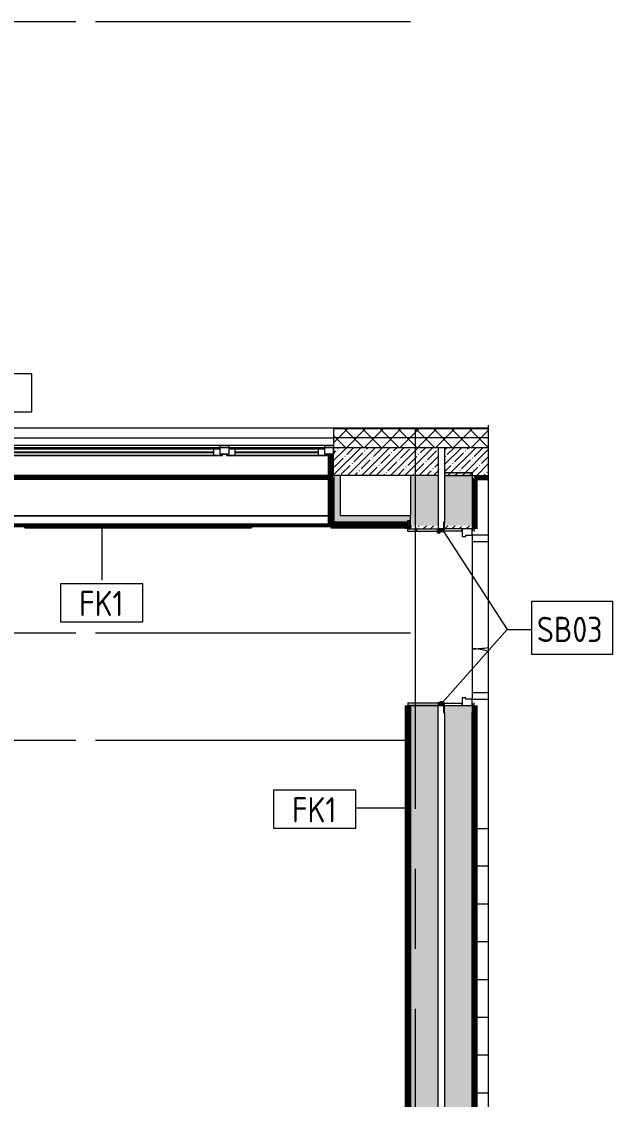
# Model space of a CAD drawing. Header units: millimetres. Extents: x -3245 to 186632, y -8553 to 29000.
# Drawn here: x 35184 to 39874, y 18450 to 27000 of the extents above; entities that cross this region are included whole.
import ezdxf

# ---------------------------------------------------------------- set-up
doc = ezdxf.new("R2010")
doc.units = ezdxf.units.MM
doc.linetypes.add('Осевая', pattern=[3175, 635, -476.25, 1587.5, -476.25])
for name, color, linetype, lineweight in [('A-DETL', 7, 'Continuous', 9), ('A-DETL-GENF', 7, 'Continuous', 9), ('A-DOOR', 7, 'Continuous', 9), ('A-DOOR-1', 7, 'Continuous', 13), ('A-DOOR-FRAM', 7, 'Continuous', 13), ('A-GLAZ', 7, 'Continuous', 9), ('A-GLAZ-1', 7, 'Continuous', 13), ('A-WALL', 7, 'Continuous', 9), ('A-WALL-IDEN', 7, 'Continuous', 9), ('I-WALL', 7, 'Continuous', 9), ('S-STRS-1', 7, 'Continuous', 9), ('Знаки', 7, 'Continuous', 9), ('Оси', 7, 'Continuous', 9), ('Оси-2', 7, 'Осевая', 9)]:
    doc.layers.add(name, color=color, linetype=linetype, lineweight=lineweight)
for name, color, linetype, lineweight, true_color in [('A-DETL-GENF-1', 1, 'Continuous', 9, 0xff0000), ('A-WALL-1', 7, 'Continuous', 9, 0xc0c0c0), ('A-WALL-2', 5, 'Continuous', 9, 0x0000ff), ('A-WALL-4', 7, 'Continuous', 9, 0xff80c0), ('G-ANNO-TEXT-1', 7, 'Continuous', 9, 0x3c3c3c), ('I-WALL-10', 7, 'Continuous', 80, 0xff80c0), ('I-WALL-11', 7, 'Continuous', 53, 0xff80c0), ('I-WALL-22', 5, 'Continuous', 50, 0x0000ff), ('I-WALL-23', 7, 'Continuous', 80, 0xffd2ff), ('I-WALL-5', 7, 'Continuous', 9, 0xc0c0c0), ('I-WALL-9', 5, 'Continuous', 53, 0x0000ff), ('S-WALL-ANLY', 7, 'Continuous', 13, 0x008040), ('S-WALL-ANLY-1', 7, 'Continuous', 5, 0x008040), ('Знаки-1', 7, 'Continuous', 9, 0xdfdfdf), ('Знаки-2', 9, 'Continuous', 9, 0x808080)]:
    doc.layers.add(name, color=color, linetype=linetype, lineweight=lineweight, true_color=true_color)
doc.styles.add('GOST Common', font='GOST_Common.ttf', dxfattribs={"width": 0.9, "height": 200})
pattern_1 = [(45, (0, 0), (-57.02463, 57.02463), []), (45, (57.025, 0), (-57.02463, 57.02463), [100.806, -20.161, 3.353, -16.808])]
pattern_2 = [(0, (0, 0), (121.92, 30.48), [10.058, -81.382, 10.058, -81.382, -487.68]), (0, (0, 0), (121.92, 30.48), [-182.88, 10.058, -172.822, 10.058, -81.382, -213.36]), (0, (0, 0), (121.92, 30.48), [-457.2, 10.058, -50.902, 10.058, -142.342]), (120, (45.72, 15.24), (-87.356454, 90.345817), [10.058, -81.382, 10.058, -81.382, -487.68]), (120, (45.72, 15.24), (-87.356454, 90.345817), [-182.88, 10.058, -172.822, 10.058, -81.382, -213.36]), (120, (45.72, 15.24), (-87.356454, 90.345817), [-457.2, 10.058, -50.902, 10.058, -142.342]), (240, (60.96, 76.2), (-34.563546, -120.825817), [10.058, -81.382, 10.058, -81.382, -487.68]), (240, (60.96, 76.2), (-34.563546, -120.825817), [-182.88, 10.058, -172.822, 10.058, -81.382, -213.36]), (240, (60.96, 76.2), (-34.563546, -120.825817), [-457.2, 10.058, -50.902, 10.058, -142.342])]
pattern_3 = [(45, (0, 0), (-106.066, 106.066), []), (135, (0, 0), (-106.066, -106.066), [])]

# ---------------------------------------------------------------- blocks, each defined once
blk = doc.blocks.new('120_Окно_СКБ_2Ст - 120_Окно_СКБ_2Ст 3100х2500 _мал_створка слева_ 2-V39-План отделки стен 2 этажа в осях 1-12')
at = {"layer": 'A-GLAZ'}
for p, q in [((1550, -57), (-1550, -57)), ((-1549.8, -127), (-1500, -127)), ((-1430, -107), (600, -107)), ((600, -117), (-1430, -117)), ((670, -127), (700, -127)), ((770, -107), (1430, -107)), ((1430, -117), (770, -117)), ((1500, -127), (1530, -127))]:
    blk.add_line(p, q, dxfattribs=at)
at = {"layer": 'A-GLAZ-1'}
for p, q in [((-1550, -127), (-1550, -57)), ((-1550, -57), (-1480, -57)), ((-1480, -57), (-1480, -127)), ((650, -127), (650, -57)), ((650, -57), (720, -57)), ((720, -57), (720, -127)), ((1480, -127), (1480, -57)), ((1480, -57), (1550, -57)), ((1550, -57), (1550, -127)), ((-1480, -127), (-1550, -127)), ((-1480, -127), (-1500, -127)), ((-1500, -127), (-1500, -137)), ((-1500, -137), (670, -137)), ((670, -137), (-1500, -137)), ((650, -87), (-1480, -87)), ((-1480, -87), (-1480, -127)), ((-1430, -137), (-1430, -87)), ((600, -137), (600, -87)), ((650, -127), (650, -87)), ((720, -127), (650, -127)), ((670, -127), (650, -127)), ((670, -137), (670, -127)), ((720, -127), (700, -127)), ((700, -127), (700, -137)), ((700, -137), (1500, -137)), ((1500, -137), (700, -137)), ((1480, -87), (720, -87)), ((720, -87), (720, -127)), ((770, -137), (770, -87)), ((1430, -137), (1430, -87)), ((1480, -127), (1480, -87)), ((1550, -127), (1480, -127)), ((1500, -127), (1480, -127)), ((1500, -137), (1500, -127))]:
    blk.add_line(p, q, dxfattribs=at)
blk = doc.blocks.new('110_Дверь_СКБ_2Ст - Д-1 Лестничная клетка EIS60-V62-План отделки стен 2 этажа в осях 1-12')
at = {"layer": 'A-DOOR'}
for centre, radius, start, end in [((-637.5, 110), 900, 0, 8.15426), ((662.5, 110), 400, 161.31133, 180)]:
    blk.add_arc(centre, radius, start, end, dxfattribs=at)
at = {"layer": 'A-DOOR-1'}
for p, q in [((-637.5, 237.7), (-637.5, 110)), ((-587.5, 110), (-587.5, 237.7)), ((612.5, 237.7), (612.5, 110)), ((662.5, 110), (662.5, 237.7)), ((-637.5, 110), (-587.5, 110)), ((612.5, 110), (662.5, 110))]:
    blk.add_line(p, q, dxfattribs=at)
at = {"layer": 'A-DOOR-FRAM'}
for p, q in [((-672.5, 118), (-742.5, 118)), ((-742.5, 118), (-742.5, 110)), ((-742.5, 110), (-672.5, 110)), ((-637.5, 110), (-687.5, 110)), ((-687.5, 110), (-687.5, 30)), ((-672.5, 110), (-672.5, 118)), ((-637.5, 60), (-637.5, 110)), ((662.5, 110), (662.5, 60)), ((712.5, 110), (662.5, 110)), ((767.5, 118), (697.5, 118)), ((697.5, 118), (697.5, 110)), ((697.5, 110), (767.5, 110)), ((712.5, 30), (712.5, 110)), ((767.5, 110), (767.5, 118)), ((-687.5, 30), (-627.5, 30)), ((-672.5, 30), (-687.5, 30)), ((-687.5, 30), (-687.5, -110)), ((-672.5, -110), (-672.5, 30)), ((-627.5, 60), (-637.5, 60)), ((-627.5, 30), (-627.5, 60)), ((662.5, 60), (652.5, 60)), ((652.5, 60), (652.5, 30)), ((652.5, 30), (712.5, 30)), ((712.5, 30), (697.5, 30)), ((697.5, 30), (697.5, -110)), ((712.5, -110), (712.5, 30)), ((-687.5, -110), (-742.5, -110)), ((-742.5, -110), (-742.5, -118)), ((-742.5, -118), (-687.5, -118)), ((767.5, -110), (713.5, -110)), ((713.5, -118), (767.5, -118)), ((767.5, -118), (767.5, -110))]:
    blk.add_line(p, q, dxfattribs=at)
blk = doc.blocks.new('Съемный металлический экран с перфорацией - E1-V80-План отделки стен 2 этажа в осях 1-12')
at = {"layer": 'Знаки'}
h = blk.add_hatch(dxfattribs=at)
h.set_pattern_fill('FP_95', color=256, style=0, pattern_type=2)
h.set_pattern_definition([(180, (36991.406, 23003), (-6e-15, -50.8), [13.612, -74.376]), (240, (36966.006, 22996.194), (43.99409, -25.4), [13.612, -74.376]), (300, (36959.2, 22970.794), (43.99409, 25.4), [13.612, -74.376]), (210, (36977.79, 23003), (-9e-05, -101.59984), [13.612, -87.988]), (210, (37003.19, 22959.01), (-9e-05, -101.59984), [13.612, -87.988]), (330, (36991.41, 23003), (87.98809, 50.79984), [13.612, -87.988]), (330, (36966.01, 22959.01), (87.98809, 50.79984), [13.612, -87.988]), (270, (36959.2, 22984.41), (87.988, -50.8), [13.612, -87.988]), (270, (37010, 22984.41), (87.988, -50.8), [13.612, -87.988])])
h.paths.add_polyline_path([(0, 20), (0, 0), (1800, 0), (1800, 20), (594.1, 20)])
at = {"layer": 'Знаки-1'}
for p, q in [((0, 0), (0, 20)), ((0, 20), (1800, 20)), ((1800, 0), (0, 0)), ((1800, 20), (1800, 0))]:
    blk.add_line(p, q, dxfattribs=at)
at = {"layer": 'Знаки-2'}
for p, q in [((1800, 20), (0, 20)), ((0, 20), (0, 0)), ((0, 0), (1800, 0)), ((1800, 0), (1800, 20))]:
    blk.add_line(p, q, dxfattribs=at)
blk = doc.blocks.new('Зашивка приборов отопления22 - Зашивка приборов отопления-33321747-План отделки стен 2 этажа в осях 1-12')
at = {"layer": 'A-WALL-1'}
for p, q in [((37267.8, 26888.4), (34187.8, 26888.4)), ((34187.8, 26567.4), (37267.8, 26567.4)), ((37267.8, 26567.4), (34187.8, 26567.4)), ((34187.8, 26492.4), (37267.8, 26492.4))]:
    blk.add_line(p, q, dxfattribs=at)
blk = doc.blocks.new('DET_L_Линия разрыва - М100-30654710-План отделки стен 2 этажа в осях 1-12')
at = {"layer": 'A-DETL-GENF'}
blk.add_line((24079.7, 0), (12339.9, 0), dxfattribs=at)
blk = doc.blocks.new('М_стена_0001 - Типоразмер_без рамки-25382661-План отделки стен 2 этажа в осях 1-12')
at = {"layer": 'A-WALL-IDEN'}
for p, q in [((3.258, 1.523), (-3.273, 1.523)), ((-3.273, 1.523), (-3.273, -1.477)), ((3.258, -1.477), (3.258, 1.523)), ((-3.273, -1.477), (3.258, -1.477))]:
    blk.add_line(p, q, dxfattribs=at)
blk = doc.blocks.new('М_стена_0001 - Типоразмер-25382663-План отделки стен 2 этажа в осях 1-12')
at = {"layer": 'A-WALL-IDEN'}
for p, q in [((3.258, 1.523), (-3.273, 1.523)), ((-3.273, 1.523), (-3.273, -1.477)), ((3.258, -1.477), (3.258, 1.523)), ((-3.273, -1.477), (3.258, -1.477))]:
    blk.add_line(p, q, dxfattribs=at)

msp = doc.modelspace()

# ---------------------------------------------------------------- hatches: boundary and pattern name
at = {"layer": 'A-DETL-GENF-1'}
for points in [[(38540, 22954), (38540, 22975), (38490, 22975), (38490, 22954)], [(38540, 21574), (38540, 21595), (38490, 21595), (38490, 21574)]]:
    msp.add_hatch(color=256, dxfattribs=at).paths.add_polyline_path(points)
at = {"layer": 'A-WALL'}
h = msp.add_hatch(dxfattribs=at)
h.set_pattern_fill('FP_14', color=256, style=0, pattern_type=2)
h.set_pattern_definition([(45, (0, 0), (-70.71068, 70.71068), []), (135, (0, 0), (-70.71068, -70.71068), [])])
h.paths.add_polyline_path([(33840, 23620), (34560, 23620), (34560, 23770), (33840, 23770)])
h.paths.add_polyline_path([(37660, 23620), (38887.7, 23620), (38887.7, 23770), (37660, 23770)])
at = {"layer": 'I-WALL'}
h = msp.add_hatch(dxfattribs=at)
h.set_pattern_fill('FP_17', color=256, style=0, pattern_type=2)
h.set_pattern_definition(pattern_1)
h.paths.add_polyline_path([(38428.8, 23400), (38490, 23400), (38490, 23620), (37660, 23620), (37660, 23400), (37757.9, 23400)])
h.paths.add_polyline_path([(33732.1, 23400), (34560, 23400), (34560, 23620), (33610, 23620), (33610, 23400)])
h = msp.add_hatch(dxfattribs=at)
h.set_pattern_fill('FP_17', color=256, style=0, pattern_type=2)
h.set_pattern_definition(pattern_1)
h.paths.add_polyline_path([(38540, 23400), (38887.7, 23400), (38887.7, 23620), (38540, 23620)])
h = msp.add_hatch(dxfattribs=at)
h.set_pattern_fill('FP_89', color=256, style=0, pattern_type=2)
h.set_pattern_definition(pattern_2)
h.paths.add_polyline_path([(37640, 23400), (37660, 23400), (37660, 23568), (37640, 23568)])
h = msp.add_hatch(dxfattribs=at)
h.set_pattern_fill('FP_90', color=256, style=0, pattern_type=2)
h.set_pattern_definition(pattern_3)
h.paths.add_polyline_path([(37652.5, 23004), (37652.5, 23399), (37640, 23399), (37640, 23004)])
h = msp.add_hatch(dxfattribs=at)
h.set_pattern_fill('FP_90', color=256, style=0, pattern_type=2)
h.set_pattern_definition(pattern_3)
h.paths.add_polyline_path([(37665, 23016.5), (37665, 23399), (37652.5, 23399), (37652.5, 23016.5)])
for points in [[(37715, 23029), (37715, 23399), (37665, 23399), (37665, 23029)], [(37757.9, 23029), (38270, 23029), (38270, 23079), (37715, 23079), (37715, 23029)]]:
    msp.add_hatch(color=256, dxfattribs=at).paths.add_polyline_path(points)
h = msp.add_hatch(dxfattribs=at)
h.set_pattern_fill('FP_17', color=256, style=0, pattern_type=2)
h.set_pattern_definition(pattern_1)
h.paths.add_polyline_path([(38490, 11200), (38490, 12125), (38270, 12125), (38270, 11200), (38490, 11200)])
h.paths.add_polyline_path([(38270, 13525), (38490, 13525), (38490, 21575), (38270, 21575), (38270, 14423.7)])
h.paths.add_polyline_path([(38428.8, 23000), (38490, 23000), (38490, 23400), (38270, 23400), (38270, 23000)])
h = msp.add_hatch(dxfattribs=at)
h.set_pattern_fill('FP_17', color=256, style=0, pattern_type=2)
h.set_pattern_definition(pattern_1)
h.paths.add_polyline_path([(38760, 10450), (38760, 11523.7), (38587.7, 11609.9), (38760, 11696), (38760, 12125), (38540, 12125), (38540, 10450)])
h.paths.add_polyline_path([(38680, 13525), (38760, 13525), (38760, 21575), (38540, 21574), (38540, 13525)])
h.paths.add_polyline_path([(38540, 23000), (38760, 23000), (38760, 23420.3), (38540, 23420.3), (38540, 23030)])
h = msp.add_hatch(dxfattribs=at)
h.set_pattern_fill('FP_89', color=256, style=0, pattern_type=2)
h.set_pattern_definition(pattern_2)
h.paths.add_polyline_path([(38760, 23380), (38887.7, 23380), (38887.7, 23400), (38760, 23400)])
h = msp.add_hatch(dxfattribs=at)
h.set_pattern_fill('FP_89', color=256, style=0, pattern_type=2)
h.set_pattern_definition(pattern_2)
h.paths.add_polyline_path([(38760, 15200), (38780, 15200), (38780, 21575), (38768, 21575), (38768, 21520), (38760, 21520), (38760, 15220)])
h.paths.add_polyline_path([(38768, 22975), (38780, 22975), (38780, 23380), (38760, 23380), (38760, 23030), (38768, 23030), (38768, 22983)])
h = msp.add_hatch(dxfattribs=at)
h.set_pattern_fill('FP_90', color=256, style=0, pattern_type=2)
h.set_pattern_definition(pattern_3)
h.paths.add_polyline_path([(38270, 23004), (38270, 23016.5), (37652.5, 23016.5), (37652.5, 23004), (38250, 23004)])
h = msp.add_hatch(dxfattribs=at)
h.set_pattern_fill('FP_90', color=256, style=0, pattern_type=2)
h.set_pattern_definition(pattern_3)
h.paths.add_polyline_path([(37715, 23016.5), (38270, 23016.5), (38270, 23029), (37665, 23029), (37665, 23016.5)])
h = msp.add_hatch(dxfattribs=at)
h.set_pattern_fill('FP_89', color=256, style=0, pattern_type=2)
h.set_pattern_definition(pattern_2)
h.paths.add_polyline_path([(38270, 11200), (38270, 12125), (38250, 12125), (38250, 11200)])
h.paths.add_polyline_path([(38250, 13525), (38270, 13525), (38270, 21575), (38250, 21575), (38250, 14423.7)])
h.paths.add_polyline_path([(38270, 23000), (38270, 23041.5), (38250, 23041.5), (38250, 23000)])
h = msp.add_hatch(dxfattribs=at)
h.set_pattern_fill('FP_17', color=256, style=0, pattern_type=2)
h.set_pattern_definition(pattern_1)
h.paths.add_polyline_path([(38428.8, 22975), (38490, 22975), (38490, 23000), (38270, 23000), (38270, 22975)])
h = msp.add_hatch(dxfattribs=at)
h.set_pattern_fill('FP_17', color=256, style=0, pattern_type=2)
h.set_pattern_definition(pattern_1)
h.paths.add_polyline_path([(38540, 22975), (38760, 22975), (38760, 23000), (38540, 23000)])
h = msp.add_hatch(dxfattribs=at)
h.set_pattern_fill('FP_89', color=256, style=0, pattern_type=2)
h.set_pattern_definition(pattern_2)
h.paths.add_polyline_path([(38490, 22955), (38490, 22975), (38250, 22975), (38250, 22955), (38428.8, 22955)])

# ---------------------------------------------------------------- linework, layer by layer
at = {"layer": 'A-DETL'}
for p, q in [((38540, 22975), (38490, 22975)), ((38490, 22975), (38490, 22954)), ((38490, 22954), (38540, 22954)), ((38540, 22954), (38540, 22975)), ((38540, 21595), (38490, 21595)), ((38490, 21595), (38490, 21574)), ((38490, 21574), (38540, 21574)), ((38540, 21574), (38540, 21595))]:
    msp.add_line(p, q, dxfattribs=at)
at = {"layer": 'A-WALL'}
for p, q in [((38887.7, 23773), (37660, 23773)), ((38887.7, 23770), (37660, 23770)), ((37640, 23379), (37640, 23004)), ((37652.5, 23016.5), (37652.5, 23399)), ((37665, 23029), (37665, 23399)), ((38760, 23400), (38887.7, 23400)), ((38760, 23400), (38760, 23030)), ((38780, 23367), (38780, 23380)), ((38270, 23016.5), (37652.5, 23016.5)), ((38270, 23029), (37665, 23029)), ((38270, 22975), (38270, 23079)), ((38250, 22975), (38270, 22975)), ((38270, 21575), (38250, 21575)), ((38270, 21575), (38270, 13525)), ((38760, 15220), (38760, 21520))]:
    msp.add_line(p, q, dxfattribs=at)
at = {"layer": 'A-WALL-1'}
for p, q in [((33860, 23778), (38887.7, 23778)), ((37660, 23778), (37660, 23620)), ((38887.7, 23620), (33860, 23620)), ((38485, 22945), (38485, 22965)), ((38485, 22965), (38490, 22965)), ((38485, 22945), (38505, 22945)), ((38505, 22954), (38505, 22945)), ((38525, 21605), (38505, 21605)), ((38505, 21605), (38505, 21595)), ((38525, 21595), (38525, 21605))]:
    msp.add_line(p, q, dxfattribs=at)
at = {"layer": 'A-WALL-2'}
msp.add_line((38887.7, 23380), (38780, 23380), dxfattribs=at)
at = {"layer": 'A-WALL-4'}
msp.add_line((38250, 23004), (37715, 23004), dxfattribs=at)
at = {"layer": 'A-WALL-IDEN'}
for p, q in [((35821.1, 23003.5), (35821.1, 22568.7)), ((38249.5, 20760.2), (37837, 20760.2))]:
    msp.add_line(p, q, dxfattribs=at)
at = {"layer": 'G-ANNO-TEXT-1'}
for p, q in [((38530.9, 22960.4), (39038.5, 22178.4)), ((38526.2, 21599.2), (39038.5, 22178.4)), ((39038.5, 22178.4), (39233.7, 22178.4)), ((39038.5, 22178.4), (39233.7, 22178.4))]:
    msp.add_line(p, q, dxfattribs=at)
at = {"layer": 'G-ANNO-TEXT-1', "flags": 128}
msp.add_lwpolyline([(39233.7, 22402.8), (39873.5, 22402.8), (39873.5, 21978.8), (39233.7, 21978.8)], close=True, dxfattribs=at)
at = {"layer": 'I-WALL-10'}
for p, q in [((37639, 22999.5), (37639, 23379)), ((37639, 23379), (37640, 23379)), ((38780, 23367), (38780, 22975)), ((38781, 22975), (38781, 23379)), ((37639, 22999.5), (37640, 22999.5)), ((37715, 23004), (37640, 23004)), ((37640, 23003), (37640, 22999.5)), ((37640, 23003), (38249, 23003)), ((38249, 23003), (38249, 22975)), ((38250, 23004), (38250, 23000)), ((38250, 22975), (38249, 22975)), ((38780, 22975), (38781, 22975)), ((38249, 21575), (38249, 13525)), ((38250, 21575), (38249, 21575)), ((38250, 13525), (38250, 21575)), ((38781, 21575), (38780, 21575)), ((38780, 21575), (38780, 15220.5)), ((38781, 15220.5), (38781, 21575))]:
    msp.add_line(p, q, dxfattribs=at)
at = {"layer": 'I-WALL-11'}
for p, q in [((37639, 23379), (34561, 23379)), ((37630, 23380), (37640, 23380)), ((34561, 23004), (37640, 23004)), ((37640, 23003), (34561, 23003)), ((37651, 23004), (37651, 23003)), ((38780, 20600), (38781, 20600))]:
    msp.add_line(p, q, dxfattribs=at)
at = {"layer": 'I-WALL-22'}
msp.add_line((38781, 20607.5), (38780, 20607.5), dxfattribs=at)
at = {"layer": 'I-WALL-23'}
for p, q in [((37640, 23568), (37639, 23568)), ((37639, 23568), (37639, 23400)), ((37640, 23400), (37640, 23568)), ((37639, 23400), (37640, 23400))]:
    msp.add_line(p, q, dxfattribs=at)
at = {"layer": 'I-WALL-5'}
for p, q in [((37660, 23400), (37660, 23620)), ((38490, 23620), (38490, 22975)), ((38540, 23620), (38540, 23030)), ((37660, 23568), (37640, 23568)), ((38490, 23400), (37630, 23400)), ((37630, 23400), (37630, 23380)), ((37640, 23399), (37640, 23379)), ((37715, 23399), (37640, 23399)), ((37715, 23079), (37715, 23399)), ((38270, 23400), (38270, 23079)), ((38760, 23420.3), (38540, 23420.3)), ((38540, 23400), (38760, 23400)), ((38760, 23420.3), (38760, 23400)), ((38270, 23079), (37715, 23079)), ((38250, 22955), (38250, 23041.5)), ((38250, 23041.5), (38270, 23041.5)), ((38250, 23004), (38270, 23004)), ((38490, 22955), (38250, 22955)), ((38270, 22975), (38490, 22975)), ((38768, 22975), (38780, 22975)), ((38250, 21595), (38250, 21575)), ((38250, 21595), (38490, 21595)), ((38490, 21576), (38250, 21576)), ((38270, 21575), (38490, 21575)), ((38490, 13525), (38490, 21574)), ((38768, 21575), (38780, 21575)), ((38540, 21520), (38540, 13580))]:
    msp.add_line(p, q, dxfattribs=at)
at = {"layer": 'I-WALL-9'}
msp.add_line((38780, 23379), (38887.7, 23379), dxfattribs=at)
at = {"layer": 'S-STRS-1'}
for p, q in [((38760, 22875), (38760, 21675)), ((38780, 20600), (38887.7, 20600)), ((38887.7, 20300), (38780, 20300)), ((38887.7, 20300), (38780, 20300)), ((38887.7, 20000), (38780, 20000)), ((38887.7, 20000), (38780, 20000)), ((38887.7, 19700), (38780, 19700)), ((38887.7, 19700), (38780, 19700)), ((38887.7, 19400), (38780, 19400)), ((38887.7, 19400), (38780, 19400)), ((38887.7, 19100), (38780, 19100)), ((38887.7, 19100), (38780, 19100)), ((38887.7, 18800), (38780, 18800)), ((38887.7, 18800), (38780, 18800)), ((38887.7, 18500), (38780, 18500)), ((38887.7, 18500), (38780, 18500))]:
    msp.add_line(p, q, dxfattribs=at)
at = {"layer": 'S-WALL-ANLY'}
msp.add_line((34560, 23698.7), (37660, 23698.7), dxfattribs=at)
at = {"layer": 'S-WALL-ANLY-1'}
msp.add_line((38887.7, 23698.7), (37660, 23698.7), dxfattribs=at)
at = {"layer": 'Оси'}
for p, q in [((35770, 27000), (38270, 27000)), ((38310, 21277.7), (38310, 23777.7)), ((35770, 22150), (38270, 22150)), ((35770, 21300), (38270, 21300))]:
    msp.add_line(p, q, dxfattribs=at)
at = {"layer": 'Оси-2'}
for p, q in [((55, 27000), (35770, 27000)), ((55, 22150), (35770, 22150)), ((55, 21300), (35770, 21300)), ((38310, 593.7), (38310, 21277.7))]:
    msp.add_line(p, q, dxfattribs=at)

# ---------------------------------------------------------------- block references
at = {"layer": 'A-DETL-GENF', "rotation": 90.00000000000031}
msp.add_blockref('DET_L_Линия разрыва - М100-30654710-План отделки стен 2 этажа в осях 1-12', (38887.7, -280), dxfattribs=at)
at = {"layer": 'A-DOOR', "rotation": 269.9999999999999}
msp.add_blockref('110_Дверь_СКБ_2Ст - Д-1 Лестничная клетка EIS60-V62-План отделки стен 2 этажа в осях 1-12', (38650, 22287.5), dxfattribs=at)
at = {"layer": 'A-GLAZ'}
msp.add_blockref('120_Окно_СКБ_2Ст - 120_Окно_СКБ_2Ст 3100х2500 _мал_створка слева_ 2-V39-План отделки стен 2 этажа в осях 1-12', (36110, 23695), dxfattribs=at)
at = {"layer": 'A-WALL-1'}
msp.add_blockref('Зашивка приборов отопления22 - Зашивка приборов отопления-33321747-План отделки стен 2 этажа в осях 1-12', (372.2, -3488.4), dxfattribs=at)
at = {"layer": 'A-WALL-IDEN', "xscale": 99.99999999999993, "yscale": 99.99999999999993, "zscale": 99.99999999999993}
for name, p in [('М_стена_0001 - Типоразмер_без рамки-25382661-План отделки стен 2 этажа в осях 1-12', (34939.7, 24052.8)), ('М_стена_0001 - Типоразмер-25382663-План отделки стен 2 этажа в осях 1-12', (35821.9, 22386.3)), ('М_стена_0001 - Типоразмер_без рамки-25382661-План отделки стен 2 этажа в осях 1-12', (37511.2, 20749.8))]:
    msp.add_blockref(name, p, dxfattribs=at)
at = {"layer": 'Знаки-1', "rotation": 180}
msp.add_blockref('Съемный металлический экран с перфорацией - E1-V80-План отделки стен 2 этажа в осях 1-12', (37010, 23003), dxfattribs=at)

# ---------------------------------------------------------------- texts
at = {"layer": 'A-WALL-IDEN', "char_height": 200, "width": 447.342, "attachment_point": 1, "style": 'GOST Common'}
for insert in [(35641.6, 22484.3), (37331, 20847.8)]:
    msp.add_mtext('FK1', dxfattribs=dict(at, insert=insert))
at = {"layer": 'G-ANNO-TEXT-1', "insert": (39273.7, 22278.4), "char_height": 200, "width": 671.012, "attachment_point": 1, "style": 'GOST Common'}
msp.add_mtext('SB03', dxfattribs=at)

doc.saveas('drawing.dxf')
